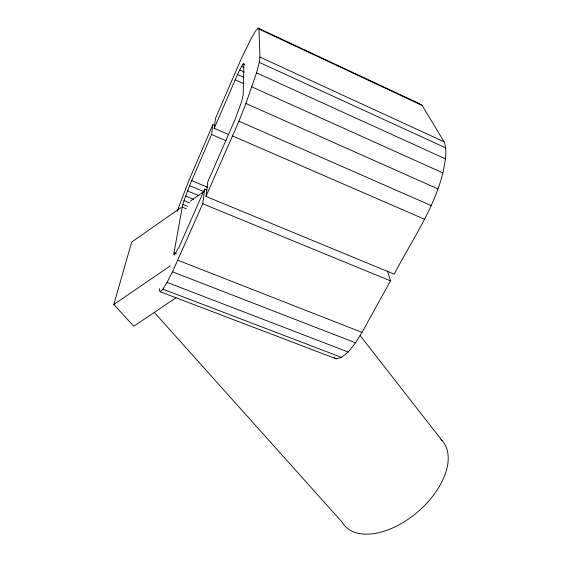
<?xml version="1.0" encoding="UTF-8"?>
<svg xmlns="http://www.w3.org/2000/svg" width="562" height="562" viewBox="0 0 562 562"><rect width="100%" height="100%" fill="white"/><g stroke="black" fill="none" stroke-linecap="round" stroke-linejoin="round"><path stroke-width="0.84" d="M214.248 128.298L237.529 74.472L241.541 66.4L243.845 63.239L243.184 94.746L241.66 101.441L235.049 119.544L207.722 182.018L205.98 196.405L394.18 274.179C411.482 241.049 433.639 209.647 442.877 172.927C444.683 162.776 447.921 151.873 444.078 141.807L422.181 105.48L419.364 103.619L258.148 28.1L255.647 30.889L251.846 37.225L241.512 58.223L215.422 118.603L214.248 128.298L228.713 134.571M215.239 125.677L212.829 124.638L211.572 134.501L189.57 185.657L184.02 200.634L182.228 207.083L174.009 252.809L173.855 254.684L174.332 255.036L179.152 246.887L204.603 189.127L207.034 190.139M159.503 288.756L159.327 290.266L160.31 291.783L336.252 358.809L341.591 357.411L348.18 352.016L355.563 342.841L362.019 332.395L390.485 280.867L387.45 270.863M160.31 291.783L162.931 289.17L167.069 282.405L172.485 271.818L202.742 203.746L204.603 189.127M205.98 196.405L238.92 121.209L245.924 103.471L256.504 72.856L259.265 62.368L259.967 57.071L258.942 29.048L258.148 28.1M175.934 297.825L133.77 326.248L113.84 304.485L131.641 242.082L181.076 207.526M177.149 211.41L188.221 182.193L212.829 124.638M190.392 201.013L204.006 191.494M113.84 304.485L170.356 265.805M162.931 289.17L341.591 357.411M167.069 282.405L348.18 352.016M172.485 271.818L355.563 342.841M177.824 260.22L362.019 332.395M174.009 252.809L176.461 253.771M182.228 207.083L186.275 208.734M184.02 200.634L189.689 202.952M182.875 204.392L187.729 206.38M185.593 196.047L193.714 199.384M202.742 203.746L390.485 280.867M187.483 190.947L198.829 195.632M189.57 185.657L203.346 191.361M191.67 180.627L207.807 187.343M211.572 134.501L226.008 140.732M232.633 135.983L424.535 219.236M238.92 121.209L431.307 205.65M245.924 103.471L438.016 188.937M251.952 86.906L442.877 172.927M235.155 79.818L243.95 83.78M237.529 74.472L243.908 77.352M256.504 72.856L445.526 158.898M241.541 66.4L243.929 67.489M239.686 69.934L244.463 72.105M242.96 64.11L244.554 64.834M259.265 62.368L445.799 147.918M259.967 57.071L444.078 141.807M258.942 29.048L422.181 105.48M334.355 357.544L336.252 358.809M154.199 312.282L342.118 522.161A64.672 37.577 -40.8 0 0 416.786 512.713A64.672 37.577 -40.8 0 0 440.882 439.379M360.087 335.5L442.02 440.531"/></g></svg>
